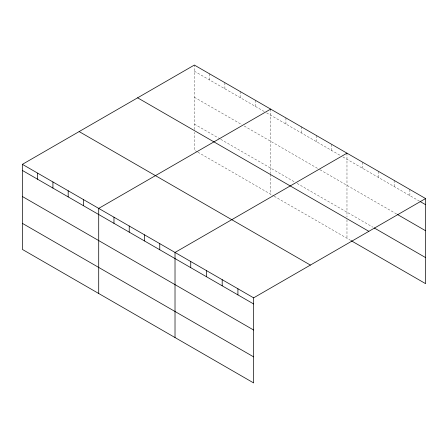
<?xml version="1.0" encoding="UTF-8"?>
<svg xmlns="http://www.w3.org/2000/svg" width="448" height="448" viewBox="0 0 448 448"><rect width="100%" height="100%" fill="white"/><g stroke="black" fill="none" stroke-linecap="round" stroke-linejoin="round"><path stroke-width="0.34" stroke-dasharray="2.24 1.68" d="M194.359 129.578L194.359 65.061M194.359 71.182L264.214 111.507M266.56 112.862L340.519 155.568M342.871 156.923L419.552 201.197M194.359 97.244L241.903 124.695M244.255 126.05L319.39 169.428M319.978 169.764L396.57 213.987M194.359 124.096L220.186 139.003M220.774 139.345L294.734 182.045M297.086 183.4L372.982 227.22M197.294 151.85L194.359 150.158L194.359 132.322M197.882 152.191L273.605 195.91M274.193 196.246L350.605 240.363M409.875 189.487L409.875 195.608M394.15 180.41L394.15 186.53M378.426 171.332L378.426 177.453M362.701 162.249L362.701 168.37M346.976 153.171L346.976 217.011M346.976 219.75L346.976 238.269M331.716 144.362L331.716 150.483M316.456 135.548L316.456 141.669M301.19 126.739L301.19 132.86M285.93 117.925L285.93 124.046M270.67 109.116L270.67 173.639M270.67 174.322L270.67 194.214M255.405 100.302L255.405 106.428M240.145 91.493L240.145 97.614M224.885 82.684L224.885 88.805M209.619 73.87L209.619 79.99"/><path stroke-width="0.67" d="M22.4 164.338L253.641 297.842L253.641 382.939L22.4 249.435L22.4 164.338L194.359 65.061L425.6 198.565L425.6 283.662L351.21 240.716M270.67 109.116L98.711 208.393L98.711 293.49M346.976 153.171L175.017 252.454L175.017 337.551M253.641 297.842L425.6 198.565M420.157 201.544L425.6 204.686M397.174 214.334L425.6 230.748M374.192 227.92L425.6 257.6M137.614 97.821L368.855 231.325M79.145 131.578L310.386 265.082M22.4 170.458L253.641 303.968M22.4 196.521L253.641 330.025M22.4 223.373L253.641 356.877M237.916 288.764L237.916 294.885M222.191 279.686L222.191 285.807M206.466 270.609L206.466 276.73M190.742 261.531L190.742 267.652M159.757 243.639L159.757 249.76M144.497 234.83L144.497 240.951M129.231 226.016L129.231 232.137M113.971 217.207L113.971 223.328M83.446 199.584L83.446 205.705M68.186 190.77L68.186 196.896M52.926 181.961L52.926 188.082M37.66 173.152L37.66 179.273"/></g></svg>
